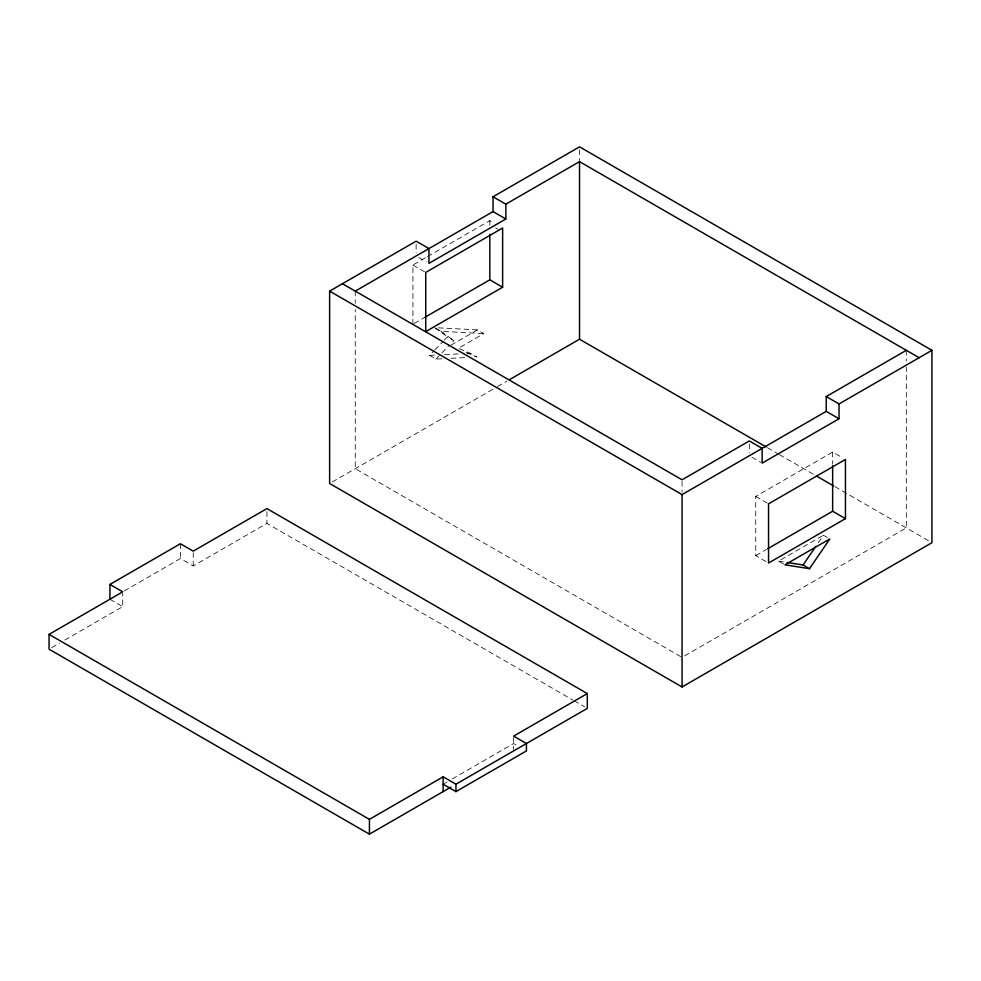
<?xml version="1.0" encoding="UTF-8"?>
<svg xmlns="http://www.w3.org/2000/svg" width="981" height="981" viewBox="0 0 981 981"><rect width="100%" height="100%" fill="white"/><g stroke="black" fill="none" stroke-linecap="round" stroke-linejoin="round"><path stroke-width="0.74" stroke-dasharray="4.91 3.68" d="M818.326 542.677L823.415 535.234L827.253 537.453M442.002 358.776L435.956 359.095L429.555 355.392L433.749 351.039M434.804 349.947L443.216 341.241M444.258 340.149L447.422 336.875L453.823 340.579L450.671 343.84M435.956 359.095L449.617 344.932M412.927 324.221L412.927 265.029L426.183 257.365M427.508 256.605L489.813 220.627L493.664 222.846M414.252 323.448L424.859 317.329M450.953 345.189L477.453 329.886L483.866 333.589L458.679 348.12M124.28 590.954L180.406 558.545L193.22 565.951L266.918 523.4L572.732 699.968M332.265 481.965L496.227 387.311M497.551 386.551L506.797 381.204M51.686 647.668L59.571 643.107M64.844 640.066L122.735 606.638L122.735 593.321M765.989 561.549L755.738 555.638L755.738 496.447L832.636 452.045L842.887 457.968M755.738 555.638L766.345 549.507M783.684 564.087L778.558 561.132L823.415 535.234M443.13 784.211L447.042 781.955M452.266 778.939L513.615 743.524L517.453 745.744M684.701 655.835L906.321 527.888L906.321 367.152M429.555 355.392L435.601 355.085M444.663 354.619L459.782 353.847M467.348 353.454L470.365 353.295L476.778 356.998L462.909 351.21M451.076 358.31L464.687 357.624M477.453 329.886L434.657 327.654L447.422 336.875M435.932 328.39L441.058 331.345L483.866 333.589M778.558 561.132L784.322 562.039M459.267 348.66L470.365 353.295M495.589 227.862L498.152 229.346M767.4 447.679L778.264 453.958M779.306 454.559L814.034 474.608M834.88 486.637L929.301 541.156M418.691 257.451L426.379 261.89M751.887 457.232L760.864 462.407M412.927 265.029L424.454 271.688M755.738 496.447L767.277 503.106M680.728 656.608L355.257 468.697L355.257 309.493M574.057 700.728L584.651 706.847M109.921 599.244L122.735 606.638M441.058 331.345L453.823 340.579M906.321 350.315L906.321 361.033M832.636 452.045L832.636 464.197M749.325 443.915L749.325 452.793M682.053 481.328L682.053 492.045M579.526 149.897L579.526 160.59M513.615 737.602L513.615 749.435M489.813 220.627L489.813 225.189M416.128 244.134L416.128 253.012M355.257 291.124L355.257 303.374M266.918 511.567L266.918 523.4M193.22 552.634L193.22 565.951M180.406 543.744L180.406 558.545"/><path stroke-width="1.47" d="M787.216 562.493L803.071 564.982L815.787 546.392M809.484 568.686L829.816 538.937L784.959 564.823L809.484 568.686L803.071 564.982M505.84 218.984L493.026 211.589L493.026 196.789L579.526 146.843L931.95 350.315L931.95 542.689L682.053 686.97L329.628 483.498L329.628 291.124L416.128 241.179L428.942 248.573L428.942 263.374L505.84 218.984L505.84 204.183L579.526 161.644L919.136 357.709M355.257 291.124L493.026 211.589M424.859 317.329L489.813 279.818L502.628 287.225L502.628 228.033L425.742 272.424L425.742 331.615L502.628 287.225M109.921 599.244L109.921 584.443L180.406 543.744L193.22 551.15L266.918 508.599L587.3 693.579L587.3 708.38L455.944 784.211L443.13 776.817L369.432 819.356L49.05 634.388L49.05 649.189L369.432 834.157L450.953 787.093M49.05 634.388L122.735 591.837L109.921 584.443M509.188 379.819L579.526 339.218L766.075 446.919M931.95 350.315L839.037 403.951L839.037 418.752L826.223 411.358L826.223 396.557L906.321 350.315M329.628 291.124L682.053 494.596L826.223 411.358M839.037 418.752L762.151 463.142L762.151 448.354L749.325 440.947L682.053 479.795L342.443 283.717M767.669 548.747L832.636 511.236L845.45 518.642L845.45 459.451L768.552 503.842L768.552 563.033L845.45 518.642M587.3 693.579L513.615 736.118L526.429 743.524L526.429 750.919L455.944 791.618L443.13 784.211M493.026 196.789L505.84 204.183M826.223 396.557L839.037 403.951M816.351 475.944L833.556 485.877M832.636 465.705L832.636 511.236M682.053 494.596L682.053 686.97M579.526 161.644L579.526 339.218M489.813 234.287L489.813 279.818M455.944 784.211L455.944 791.618M443.13 776.817L443.13 791.618M369.432 819.356L369.432 834.157"/></g></svg>
